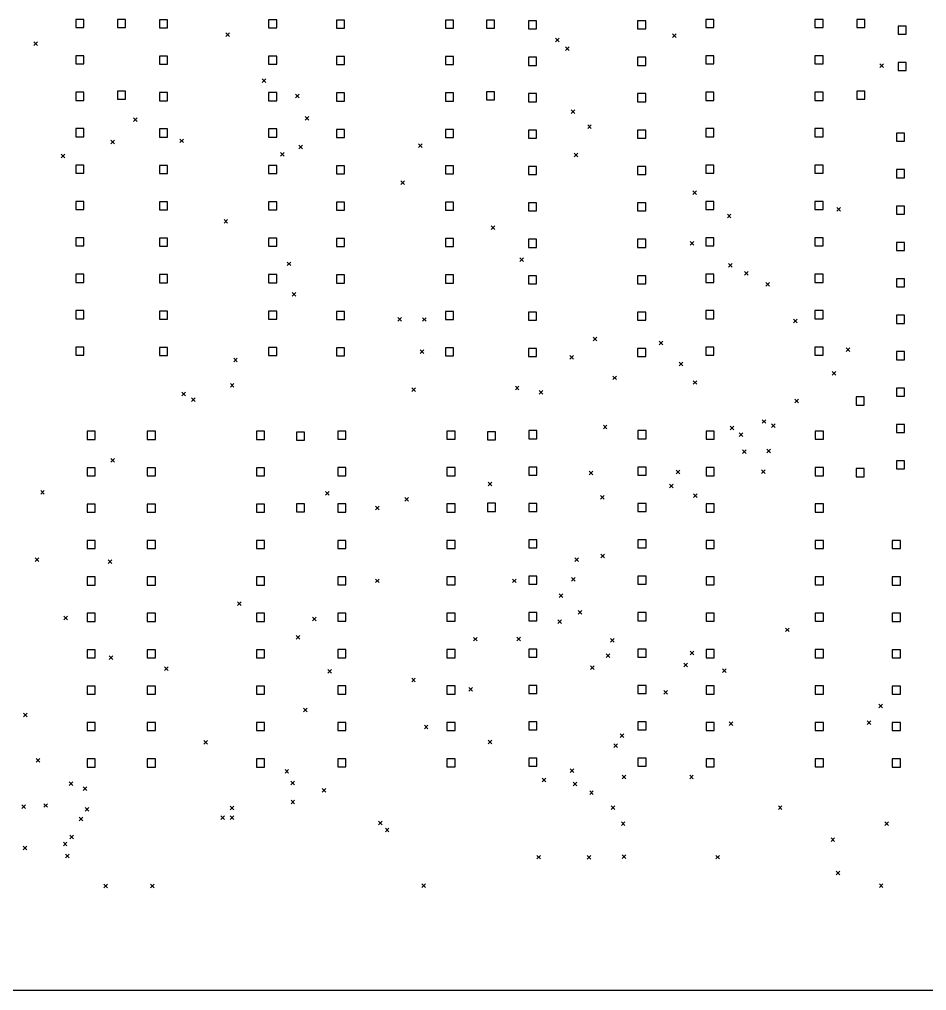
# Model space of a CAD drawing. Extents: x 0.4 to 10.5, y -7.5 to -0.9.
# Drawn here: x 5.449 to 7.941, y -6.2 to -3.532 of the extents above; entities that cross this region are included whole.
import ezdxf

# ---------------------------------------------------------------- set-up
doc = ezdxf.new("R2010")
doc.units = 0
doc.header["$MEASUREMENT"] = 0
doc.layers.add('BLACK', color=7, linetype='CONTINUOUS')

msp = doc.modelspace()

# ---------------------------------------------------------------- linework, layer by layer
at = {"layer": 'BLACK', "linetype": 'CONTINUOUS'}
for p, q in [((5.6261, -3.53217), (5.60382, -3.53217)), ((5.60382, -3.53217), (5.60382, -3.55444)), ((5.6261, -3.55444), (5.6261, -3.53217)), ((5.74047, -3.53217), (5.7182, -3.53217)), ((5.7182, -3.53217), (5.7182, -3.55444)), ((5.74047, -3.55444), (5.74047, -3.53217)), ((5.85562, -3.53316), (5.83335, -3.53316)), ((5.83335, -3.53316), (5.83335, -3.55543)), ((5.85562, -3.55543), (5.85562, -3.53316)), ((6.15562, -3.53316), (6.13335, -3.53316)), ((6.13335, -3.53316), (6.13335, -3.55543)), ((6.15562, -3.55543), (6.15562, -3.53316)), ((6.34184, -3.53414), (6.31957, -3.53414)), ((6.31957, -3.53414), (6.31957, -3.55641)), ((6.34184, -3.55641), (6.34184, -3.53414)), ((6.64184, -3.53414), (6.61957, -3.53414)), ((6.61957, -3.53414), (6.61957, -3.55641)), ((6.64184, -3.55641), (6.64184, -3.53414)), ((6.75425, -3.53414), (6.73197, -3.53414)), ((6.73197, -3.53414), (6.73197, -3.55641)), ((6.75425, -3.55641), (6.75425, -3.53414)), ((6.8696, -3.53611), (6.84733, -3.53611)), ((6.84733, -3.53611), (6.84733, -3.55838)), ((6.8696, -3.55838), (6.8696, -3.53611)), ((7.1696, -3.53611), (7.14733, -3.53611)), ((7.14733, -3.53611), (7.14733, -3.55838)), ((7.1696, -3.55838), (7.1696, -3.53611)), ((7.3568, -3.53217), (7.33453, -3.53217)), ((7.33453, -3.53217), (7.33453, -3.55444)), ((7.3568, -3.55444), (7.3568, -3.53217)), ((7.6568, -3.53217), (7.63453, -3.53217)), ((7.63453, -3.53217), (7.63453, -3.55444)), ((7.6568, -3.55444), (7.6568, -3.53217)), ((7.77196, -3.53217), (7.74969, -3.53217)), ((7.74969, -3.53217), (7.74969, -3.55444)), ((7.77196, -3.55444), (7.77196, -3.53217)), ((5.60382, -3.55444), (5.6261, -3.55444)), ((5.7182, -3.55444), (5.74047, -3.55444)), ((5.83335, -3.55543), (5.85562, -3.55543)), ((6.01589, -3.56921), (6.02589, -3.57921)), ((6.02589, -3.56921), (6.01589, -3.57921)), ((6.13335, -3.55543), (6.15562, -3.55543)), ((6.31957, -3.55641), (6.34184, -3.55641)), ((6.61957, -3.55641), (6.64184, -3.55641)), ((6.73197, -3.55641), (6.75425, -3.55641)), ((6.84733, -3.55838), (6.8696, -3.55838)), ((7.14733, -3.55838), (7.1696, -3.55838)), ((7.24354, -3.57182), (7.25354, -3.58182)), ((7.25354, -3.57182), (7.24354, -3.58182)), ((7.33453, -3.55444), (7.3568, -3.55444)), ((7.63453, -3.55444), (7.6568, -3.55444)), ((7.74969, -3.55444), (7.77196, -3.55444)), ((7.88515, -3.55028), (7.86288, -3.55028)), ((7.86288, -3.55028), (7.86288, -3.57255)), ((7.86288, -3.57255), (7.88515, -3.57255)), ((7.88515, -3.57255), (7.88515, -3.55028)), ((5.48823, -3.59358), (5.49823, -3.60358)), ((5.49823, -3.59358), (5.48823, -3.60358)), ((6.92153, -3.58354), (6.93153, -3.59354)), ((6.93153, -3.58354), (6.92153, -3.59354)), ((6.94882, -3.60736), (6.95882, -3.61736)), ((6.95882, -3.60736), (6.94882, -3.61736)), ((5.6261, -3.63217), (5.60382, -3.63217)), ((5.60382, -3.63217), (5.60382, -3.65444)), ((5.60382, -3.65444), (5.6261, -3.65444)), ((5.6261, -3.65444), (5.6261, -3.63217)), ((5.85562, -3.63316), (5.83335, -3.63316)), ((5.83335, -3.63316), (5.83335, -3.65543)), ((5.85562, -3.65543), (5.85562, -3.63316)), ((6.15562, -3.63316), (6.13335, -3.63316)), ((6.13335, -3.63316), (6.13335, -3.65543)), ((6.15562, -3.65543), (6.15562, -3.63316)), ((6.34184, -3.63414), (6.31957, -3.63414)), ((6.31957, -3.63414), (6.31957, -3.65641)), ((6.34184, -3.65641), (6.34184, -3.63414)), ((6.64184, -3.63414), (6.61957, -3.63414)), ((6.61957, -3.63414), (6.61957, -3.65641)), ((6.64184, -3.65641), (6.64184, -3.63414)), ((6.8696, -3.63611), (6.84733, -3.63611)), ((6.84733, -3.63611), (6.84733, -3.65838)), ((6.8696, -3.65838), (6.8696, -3.63611)), ((7.1696, -3.63611), (7.14733, -3.63611)), ((7.14733, -3.63611), (7.14733, -3.65838)), ((7.1696, -3.65838), (7.1696, -3.63611)), ((7.3568, -3.63217), (7.33453, -3.63217)), ((7.33453, -3.63217), (7.33453, -3.65444)), ((7.33453, -3.65444), (7.3568, -3.65444)), ((7.3568, -3.65444), (7.3568, -3.63217)), ((7.6568, -3.63217), (7.63453, -3.63217)), ((7.63453, -3.63217), (7.63453, -3.65444)), ((7.63453, -3.65444), (7.6568, -3.65444)), ((7.6568, -3.65444), (7.6568, -3.63217)), ((7.81293, -3.65409), (7.82293, -3.66409)), ((7.82293, -3.65409), (7.81293, -3.66409)), ((7.88515, -3.65028), (7.86288, -3.65028)), ((7.86288, -3.65028), (7.86288, -3.67255)), ((7.88515, -3.67255), (7.88515, -3.65028)), ((5.83335, -3.65543), (5.85562, -3.65543)), ((6.13335, -3.65543), (6.15562, -3.65543)), ((6.31957, -3.65641), (6.34184, -3.65641)), ((6.61957, -3.65641), (6.64184, -3.65641)), ((6.84733, -3.65838), (6.8696, -3.65838)), ((7.14733, -3.65838), (7.1696, -3.65838)), ((7.86288, -3.67255), (7.88515, -3.67255)), ((6.11538, -3.69559), (6.12538, -3.70559)), ((6.12538, -3.69559), (6.11538, -3.70559)), ((5.6261, -3.73217), (5.60382, -3.73217)), ((5.60382, -3.73217), (5.60382, -3.75444)), ((5.6261, -3.75444), (5.6261, -3.73217)), ((5.74047, -3.72902), (5.7182, -3.72902)), ((5.7182, -3.72902), (5.7182, -3.75129)), ((5.74047, -3.75129), (5.74047, -3.72902)), ((5.85562, -3.73316), (5.83335, -3.73316)), ((5.83335, -3.73316), (5.83335, -3.75543)), ((5.85562, -3.75543), (5.85562, -3.73316)), ((6.15562, -3.73316), (6.13335, -3.73316)), ((6.13335, -3.73316), (6.13335, -3.75543)), ((6.15562, -3.75543), (6.15562, -3.73316)), ((6.34184, -3.73414), (6.31957, -3.73414)), ((6.31957, -3.73414), (6.31957, -3.75641)), ((6.34184, -3.75641), (6.34184, -3.73414)), ((6.64184, -3.73414), (6.61957, -3.73414)), ((6.61957, -3.73414), (6.61957, -3.75641)), ((6.64184, -3.75641), (6.64184, -3.73414)), ((6.75425, -3.73099), (6.73197, -3.73099)), ((6.73197, -3.73099), (6.73197, -3.75326)), ((6.75425, -3.75326), (6.75425, -3.73099)), ((7.3568, -3.73217), (7.33453, -3.73217)), ((7.33453, -3.73217), (7.33453, -3.75444)), ((7.3568, -3.75444), (7.3568, -3.73217)), ((7.6568, -3.73217), (7.63453, -3.73217)), ((7.63453, -3.73217), (7.63453, -3.75444)), ((7.6568, -3.75444), (7.6568, -3.73217)), ((7.77196, -3.72902), (7.74969, -3.72902)), ((7.74969, -3.72902), (7.74969, -3.75129)), ((7.77196, -3.75129), (7.77196, -3.72902)), ((5.60382, -3.75444), (5.6261, -3.75444)), ((5.7182, -3.75129), (5.74047, -3.75129)), ((5.83335, -3.75543), (5.85562, -3.75543)), ((6.13335, -3.75543), (6.15562, -3.75543)), ((6.20738, -3.73776), (6.21738, -3.74776)), ((6.21738, -3.73776), (6.20738, -3.74776)), ((6.31957, -3.75641), (6.34184, -3.75641)), ((6.61957, -3.75641), (6.64184, -3.75641)), ((6.73197, -3.75326), (6.75425, -3.75326)), ((6.8696, -3.73611), (6.84733, -3.73611)), ((6.84733, -3.73611), (6.84733, -3.75838)), ((6.84733, -3.75838), (6.8696, -3.75838)), ((6.8696, -3.75838), (6.8696, -3.73611)), ((7.1696, -3.73611), (7.14733, -3.73611)), ((7.14733, -3.73611), (7.14733, -3.75838)), ((7.14733, -3.75838), (7.1696, -3.75838)), ((7.1696, -3.75838), (7.1696, -3.73611)), ((7.33453, -3.75444), (7.3568, -3.75444)), ((7.63453, -3.75444), (7.6568, -3.75444)), ((7.74969, -3.75129), (7.77196, -3.75129)), ((6.96457, -3.78087), (6.97457, -3.79087)), ((6.97457, -3.78087), (6.96457, -3.79087)), ((5.76202, -3.80222), (5.77202, -3.81222)), ((5.77202, -3.80222), (5.76202, -3.81222)), ((6.23377, -3.79878), (6.24377, -3.80878)), ((6.24377, -3.79878), (6.23377, -3.80878)), ((5.6261, -3.83217), (5.60382, -3.83217)), ((5.60382, -3.83217), (5.60382, -3.85444)), ((5.6261, -3.85444), (5.6261, -3.83217)), ((5.85562, -3.83316), (5.83335, -3.83316)), ((5.83335, -3.83316), (5.83335, -3.85543)), ((5.85562, -3.85543), (5.85562, -3.83316)), ((6.15562, -3.83316), (6.13335, -3.83316)), ((6.13335, -3.83316), (6.13335, -3.85543)), ((6.15562, -3.85543), (6.15562, -3.83316)), ((6.34184, -3.83414), (6.31957, -3.83414)), ((6.31957, -3.83414), (6.31957, -3.85641)), ((6.34184, -3.85641), (6.34184, -3.83414)), ((6.64184, -3.83414), (6.61957, -3.83414)), ((6.61957, -3.83414), (6.61957, -3.85641)), ((6.64184, -3.85641), (6.64184, -3.83414)), ((6.8696, -3.83611), (6.84733, -3.83611)), ((6.84733, -3.83611), (6.84733, -3.85838)), ((6.8696, -3.85838), (6.8696, -3.83611)), ((7.01009, -3.82149), (7.02009, -3.83149)), ((7.02009, -3.82149), (7.01009, -3.83149)), ((7.1696, -3.83611), (7.14733, -3.83611)), ((7.14733, -3.83611), (7.14733, -3.85838)), ((7.1696, -3.85838), (7.1696, -3.83611)), ((7.3568, -3.83217), (7.33453, -3.83217)), ((7.33453, -3.83217), (7.33453, -3.85444)), ((7.3568, -3.85444), (7.3568, -3.83217)), ((7.6568, -3.83217), (7.63453, -3.83217)), ((7.63453, -3.83217), (7.63453, -3.85444)), ((7.6568, -3.85444), (7.6568, -3.83217)), ((5.60382, -3.85444), (5.6261, -3.85444)), ((5.70032, -3.86413), (5.71032, -3.87413)), ((5.71032, -3.86413), (5.70032, -3.87413)), ((5.83335, -3.85543), (5.85562, -3.85543)), ((5.88932, -3.86067), (5.89932, -3.87067)), ((5.89932, -3.86067), (5.88932, -3.87067)), ((6.13335, -3.85543), (6.15562, -3.85543)), ((6.31957, -3.85641), (6.34184, -3.85641)), ((6.61957, -3.85641), (6.64184, -3.85641)), ((6.84733, -3.85838), (6.8696, -3.85838)), ((7.14733, -3.85838), (7.1696, -3.85838)), ((7.33453, -3.85444), (7.3568, -3.85444)), ((7.63453, -3.85444), (7.6568, -3.85444)), ((7.88043, -3.84477), (7.85816, -3.84477)), ((7.85816, -3.84477), (7.85816, -3.86704)), ((7.85816, -3.86704), (7.88043, -3.86704)), ((7.88043, -3.86704), (7.88043, -3.84477)), ((6.2163, -3.87767), (6.2263, -3.88767)), ((6.2263, -3.87767), (6.2163, -3.88767)), ((6.54555, -3.87402), (6.55555, -3.88402)), ((6.55555, -3.87402), (6.54555, -3.88402)), ((5.56306, -3.90259), (5.57306, -3.91259)), ((5.57306, -3.90259), (5.56306, -3.91259)), ((6.1657, -3.89771), (6.1757, -3.90771)), ((6.1757, -3.89771), (6.1657, -3.90771)), ((6.97292, -3.89928), (6.98292, -3.90928)), ((6.98292, -3.89928), (6.97292, -3.90928)), ((5.6261, -3.93217), (5.60382, -3.93217)), ((5.60382, -3.93217), (5.60382, -3.95444)), ((5.6261, -3.95444), (5.6261, -3.93217)), ((5.85562, -3.93316), (5.83335, -3.93316)), ((5.83335, -3.93316), (5.83335, -3.95543)), ((5.85562, -3.95543), (5.85562, -3.93316)), ((6.15562, -3.93316), (6.13335, -3.93316)), ((6.13335, -3.93316), (6.13335, -3.95543)), ((6.15562, -3.95543), (6.15562, -3.93316)), ((6.34184, -3.93414), (6.31957, -3.93414)), ((6.31957, -3.93414), (6.31957, -3.95641)), ((6.34184, -3.95641), (6.34184, -3.93414)), ((6.64184, -3.93414), (6.61957, -3.93414)), ((6.61957, -3.93414), (6.61957, -3.95641)), ((6.64184, -3.95641), (6.64184, -3.93414)), ((6.8696, -3.93611), (6.84733, -3.93611)), ((6.84733, -3.93611), (6.84733, -3.95838)), ((6.8696, -3.95838), (6.8696, -3.93611)), ((7.1696, -3.93611), (7.14733, -3.93611)), ((7.14733, -3.93611), (7.14733, -3.95838)), ((7.1696, -3.95838), (7.1696, -3.93611)), ((7.3568, -3.93217), (7.33453, -3.93217)), ((7.33453, -3.93217), (7.33453, -3.95444)), ((7.3568, -3.95444), (7.3568, -3.93217)), ((7.6568, -3.93217), (7.63453, -3.93217)), ((7.63453, -3.93217), (7.63453, -3.95444)), ((7.6568, -3.95444), (7.6568, -3.93217)), ((7.88043, -3.94477), (7.85816, -3.94477)), ((7.85816, -3.94477), (7.85816, -3.96704)), ((7.88043, -3.96704), (7.88043, -3.94477)), ((5.60382, -3.95444), (5.6261, -3.95444)), ((5.83335, -3.95543), (5.85562, -3.95543)), ((6.13335, -3.95543), (6.15562, -3.95543)), ((6.31957, -3.95641), (6.34184, -3.95641)), ((6.61957, -3.95641), (6.64184, -3.95641)), ((6.84733, -3.95838), (6.8696, -3.95838)), ((7.14733, -3.95838), (7.1696, -3.95838)), ((7.33453, -3.95444), (7.3568, -3.95444)), ((7.63453, -3.95444), (7.6568, -3.95444)), ((7.85816, -3.96704), (7.88043, -3.96704)), ((6.4967, -3.97602), (6.5067, -3.98602)), ((6.5067, -3.97602), (6.4967, -3.98602)), ((7.29905, -4.00296), (7.30905, -4.01296)), ((7.30905, -4.00296), (7.29905, -4.01296)), ((5.6261, -4.03217), (5.60382, -4.03217)), ((5.60382, -4.03217), (5.60382, -4.05444)), ((5.60382, -4.05444), (5.6261, -4.05444)), ((5.6261, -4.05444), (5.6261, -4.03217)), ((5.85562, -4.03316), (5.83335, -4.03316)), ((5.83335, -4.03316), (5.83335, -4.05543)), ((5.85562, -4.05543), (5.85562, -4.03316)), ((6.15562, -4.03316), (6.13335, -4.03316)), ((6.13335, -4.03316), (6.13335, -4.05543)), ((6.15562, -4.05543), (6.15562, -4.03316)), ((6.34184, -4.03414), (6.31957, -4.03414)), ((6.31957, -4.03414), (6.31957, -4.05641)), ((6.34184, -4.05641), (6.34184, -4.03414)), ((6.64184, -4.03414), (6.61957, -4.03414)), ((6.61957, -4.03414), (6.61957, -4.05641)), ((6.64184, -4.05641), (6.64184, -4.03414)), ((6.8696, -4.03611), (6.84733, -4.03611)), ((6.84733, -4.03611), (6.84733, -4.05838)), ((6.8696, -4.05838), (6.8696, -4.03611)), ((7.1696, -4.03611), (7.14733, -4.03611)), ((7.14733, -4.03611), (7.14733, -4.05838)), ((7.1696, -4.05838), (7.1696, -4.03611)), ((7.3568, -4.03217), (7.33453, -4.03217)), ((7.33453, -4.03217), (7.33453, -4.05444)), ((7.33453, -4.05444), (7.3568, -4.05444)), ((7.3568, -4.05444), (7.3568, -4.03217)), ((7.6568, -4.03217), (7.63453, -4.03217)), ((7.63453, -4.03217), (7.63453, -4.05444)), ((7.63453, -4.05444), (7.6568, -4.05444)), ((7.6568, -4.05444), (7.6568, -4.03217)), ((7.69491, -4.04883), (7.70491, -4.05883)), ((7.70491, -4.04883), (7.69491, -4.05883)), ((7.88043, -4.04477), (7.85816, -4.04477)), ((7.85816, -4.04477), (7.85816, -4.06704)), ((7.88043, -4.06704), (7.88043, -4.04477)), ((5.83335, -4.05543), (5.85562, -4.05543)), ((6.01087, -4.08142), (6.02087, -4.09142)), ((6.02087, -4.08142), (6.01087, -4.09142)), ((6.13335, -4.05543), (6.15562, -4.05543)), ((6.31957, -4.05641), (6.34184, -4.05641)), ((6.61957, -4.05641), (6.64184, -4.05641)), ((6.84733, -4.05838), (6.8696, -4.05838)), ((7.14733, -4.05838), (7.1696, -4.05838)), ((7.39381, -4.06741), (7.40381, -4.07741)), ((7.40381, -4.06741), (7.39381, -4.07741)), ((7.85816, -4.06704), (7.88043, -4.06704)), ((6.74508, -4.09899), (6.75508, -4.10899)), ((6.75508, -4.09899), (6.74508, -4.10899)), ((5.6261, -4.13217), (5.60382, -4.13217)), ((5.60382, -4.13217), (5.60382, -4.15444)), ((5.6261, -4.15444), (5.6261, -4.13217)), ((5.85562, -4.13316), (5.83335, -4.13316)), ((5.83335, -4.13316), (5.83335, -4.15543)), ((5.85562, -4.15543), (5.85562, -4.13316)), ((6.15562, -4.13316), (6.13335, -4.13316)), ((6.13335, -4.13316), (6.13335, -4.15543)), ((6.15562, -4.15543), (6.15562, -4.13316)), ((6.34184, -4.13414), (6.31957, -4.13414)), ((6.31957, -4.13414), (6.31957, -4.15641)), ((6.34184, -4.15641), (6.34184, -4.13414)), ((6.64184, -4.13414), (6.61957, -4.13414)), ((6.61957, -4.13414), (6.61957, -4.15641)), ((6.64184, -4.15641), (6.64184, -4.13414)), ((7.3568, -4.13217), (7.33453, -4.13217)), ((7.33453, -4.13217), (7.33453, -4.15444)), ((7.3568, -4.15444), (7.3568, -4.13217)), ((7.6568, -4.13217), (7.63453, -4.13217)), ((7.63453, -4.13217), (7.63453, -4.15444)), ((7.6568, -4.15444), (7.6568, -4.13217)), ((5.60382, -4.15444), (5.6261, -4.15444)), ((5.83335, -4.15543), (5.85562, -4.15543)), ((6.13335, -4.15543), (6.15562, -4.15543)), ((6.31957, -4.15641), (6.34184, -4.15641)), ((6.61957, -4.15641), (6.64184, -4.15641)), ((6.8696, -4.13611), (6.84733, -4.13611)), ((6.84733, -4.13611), (6.84733, -4.15838)), ((6.84733, -4.15838), (6.8696, -4.15838)), ((6.8696, -4.15838), (6.8696, -4.13611)), ((7.1696, -4.13611), (7.14733, -4.13611)), ((7.14733, -4.13611), (7.14733, -4.15838)), ((7.14733, -4.15838), (7.1696, -4.15838)), ((7.1696, -4.15838), (7.1696, -4.13611)), ((7.29159, -4.14224), (7.30159, -4.15224)), ((7.30159, -4.14224), (7.29159, -4.15224)), ((7.33453, -4.15444), (7.3568, -4.15444)), ((7.63453, -4.15444), (7.6568, -4.15444)), ((7.88043, -4.14477), (7.85816, -4.14477)), ((7.85816, -4.14477), (7.85816, -4.16704)), ((7.88043, -4.16704), (7.88043, -4.14477)), ((6.82333, -4.18705), (6.83333, -4.19705)), ((6.83333, -4.18705), (6.82333, -4.19705)), ((7.85816, -4.16704), (7.88043, -4.16704)), ((6.1847, -4.19856), (6.1947, -4.20856)), ((6.1947, -4.19856), (6.1847, -4.20856)), ((7.39684, -4.20256), (7.40684, -4.21256)), ((7.40684, -4.20256), (7.39684, -4.21256)), ((5.6261, -4.23217), (5.60382, -4.23217)), ((5.60382, -4.23217), (5.60382, -4.25444)), ((5.6261, -4.25444), (5.6261, -4.23217)), ((5.85562, -4.23316), (5.83335, -4.23316)), ((5.83335, -4.23316), (5.83335, -4.25543)), ((5.85562, -4.25543), (5.85562, -4.23316)), ((6.15562, -4.23316), (6.13335, -4.23316)), ((6.13335, -4.23316), (6.13335, -4.25543)), ((6.15562, -4.25543), (6.15562, -4.23316)), ((6.34184, -4.23414), (6.31957, -4.23414)), ((6.31957, -4.23414), (6.31957, -4.25641)), ((6.34184, -4.25641), (6.34184, -4.23414)), ((6.64184, -4.23414), (6.61957, -4.23414)), ((6.61957, -4.23414), (6.61957, -4.25641)), ((6.64184, -4.25641), (6.64184, -4.23414)), ((6.8696, -4.23611), (6.84733, -4.23611)), ((6.84733, -4.23611), (6.84733, -4.25838)), ((6.8696, -4.25838), (6.8696, -4.23611)), ((7.1696, -4.23611), (7.14733, -4.23611)), ((7.14733, -4.23611), (7.14733, -4.25838)), ((7.1696, -4.25838), (7.1696, -4.23611)), ((7.3568, -4.23217), (7.33453, -4.23217)), ((7.33453, -4.23217), (7.33453, -4.25444)), ((7.3568, -4.25444), (7.3568, -4.23217)), ((7.44118, -4.22455), (7.45118, -4.23455)), ((7.45118, -4.22455), (7.44118, -4.23455)), ((7.6568, -4.23217), (7.63453, -4.23217)), ((7.63453, -4.23217), (7.63453, -4.25444)), ((7.6568, -4.25444), (7.6568, -4.23217)), ((5.60382, -4.25444), (5.6261, -4.25444)), ((5.83335, -4.25543), (5.85562, -4.25543)), ((6.13335, -4.25543), (6.15562, -4.25543)), ((6.31957, -4.25641), (6.34184, -4.25641)), ((6.61957, -4.25641), (6.64184, -4.25641)), ((6.84733, -4.25838), (6.8696, -4.25838)), ((7.14733, -4.25838), (7.1696, -4.25838)), ((7.33453, -4.25444), (7.3568, -4.25444)), ((7.49973, -4.25525), (7.50973, -4.26525)), ((7.50973, -4.25525), (7.49973, -4.26525)), ((7.63453, -4.25444), (7.6568, -4.25444)), ((7.88043, -4.24477), (7.85816, -4.24477)), ((7.85816, -4.24477), (7.85816, -4.26704)), ((7.85816, -4.26704), (7.88043, -4.26704)), ((7.88043, -4.26704), (7.88043, -4.24477)), ((6.19826, -4.28218), (6.20826, -4.29218)), ((6.20826, -4.28218), (6.19826, -4.29218)), ((5.6261, -4.33217), (5.60382, -4.33217)), ((5.60382, -4.33217), (5.60382, -4.35444)), ((5.6261, -4.35444), (5.6261, -4.33217)), ((5.85562, -4.33316), (5.83335, -4.33316)), ((5.83335, -4.33316), (5.83335, -4.35543)), ((5.85562, -4.35543), (5.85562, -4.33316)), ((6.15562, -4.33316), (6.13335, -4.33316)), ((6.13335, -4.33316), (6.13335, -4.35543)), ((6.15562, -4.35543), (6.15562, -4.33316)), ((6.34184, -4.33414), (6.31957, -4.33414)), ((6.31957, -4.33414), (6.31957, -4.35641)), ((6.34184, -4.35641), (6.34184, -4.33414)), ((6.64184, -4.33414), (6.61957, -4.33414)), ((6.61957, -4.33414), (6.61957, -4.35641)), ((6.64184, -4.35641), (6.64184, -4.33414)), ((6.8696, -4.33611), (6.84733, -4.33611)), ((6.84733, -4.33611), (6.84733, -4.35838)), ((6.8696, -4.35838), (6.8696, -4.33611)), ((7.1696, -4.33611), (7.14733, -4.33611)), ((7.14733, -4.33611), (7.14733, -4.35838)), ((7.1696, -4.35838), (7.1696, -4.33611)), ((7.3568, -4.33217), (7.33453, -4.33217)), ((7.33453, -4.33217), (7.33453, -4.35444)), ((7.3568, -4.35444), (7.3568, -4.33217)), ((7.6568, -4.33217), (7.63453, -4.33217)), ((7.63453, -4.33217), (7.63453, -4.35444)), ((7.6568, -4.35444), (7.6568, -4.33217)), ((7.88043, -4.34477), (7.85816, -4.34477)), ((7.85816, -4.34477), (7.85816, -4.36704)), ((7.88043, -4.36704), (7.88043, -4.34477)), ((5.60382, -4.35444), (5.6261, -4.35444)), ((5.83335, -4.35543), (5.85562, -4.35543)), ((6.13335, -4.35543), (6.15562, -4.35543)), ((6.31957, -4.35641), (6.34184, -4.35641)), ((6.4882, -4.35129), (6.4982, -4.36129)), ((6.4982, -4.35129), (6.4882, -4.36129)), ((6.55596, -4.3515), (6.56596, -4.3615)), ((6.56596, -4.3515), (6.55596, -4.3615)), ((6.61957, -4.35641), (6.64184, -4.35641)), ((6.84733, -4.35838), (6.8696, -4.35838)), ((7.14733, -4.35838), (7.1696, -4.35838)), ((7.33453, -4.35444), (7.3568, -4.35444)), ((7.57573, -4.35553), (7.58573, -4.36553)), ((7.58573, -4.35553), (7.57573, -4.36553)), ((7.63453, -4.35444), (7.6568, -4.35444)), ((7.85816, -4.36704), (7.88043, -4.36704)), ((7.02524, -4.40493), (7.03524, -4.41493)), ((7.03524, -4.40493), (7.02524, -4.41493)), ((7.20622, -4.41566), (7.21622, -4.42566)), ((7.21622, -4.41566), (7.20622, -4.42566)), ((5.6261, -4.43217), (5.60382, -4.43217)), ((5.60382, -4.43217), (5.60382, -4.45444)), ((5.60382, -4.45444), (5.6261, -4.45444)), ((5.6261, -4.45444), (5.6261, -4.43217)), ((5.85562, -4.43316), (5.83335, -4.43316)), ((5.83335, -4.43316), (5.83335, -4.45543)), ((5.85562, -4.45543), (5.85562, -4.43316)), ((6.15562, -4.43316), (6.13335, -4.43316)), ((6.13335, -4.43316), (6.13335, -4.45543)), ((6.15562, -4.45543), (6.15562, -4.43316)), ((6.34184, -4.43414), (6.31957, -4.43414)), ((6.31957, -4.43414), (6.31957, -4.45641)), ((6.34184, -4.45641), (6.34184, -4.43414)), ((6.54969, -4.44028), (6.55969, -4.45028)), ((6.55969, -4.44028), (6.54969, -4.45028)), ((6.64184, -4.43414), (6.61957, -4.43414)), ((6.61957, -4.43414), (6.61957, -4.45641)), ((6.64184, -4.45641), (6.64184, -4.43414)), ((6.8696, -4.43611), (6.84733, -4.43611)), ((6.84733, -4.43611), (6.84733, -4.45838)), ((6.8696, -4.45838), (6.8696, -4.43611)), ((7.1696, -4.43611), (7.14733, -4.43611)), ((7.14733, -4.43611), (7.14733, -4.45838)), ((7.1696, -4.45838), (7.1696, -4.43611)), ((7.3568, -4.43217), (7.33453, -4.43217)), ((7.33453, -4.43217), (7.33453, -4.45444)), ((7.33453, -4.45444), (7.3568, -4.45444)), ((7.3568, -4.45444), (7.3568, -4.43217)), ((7.6568, -4.43217), (7.63453, -4.43217)), ((7.63453, -4.43217), (7.63453, -4.45444)), ((7.63453, -4.45444), (7.6568, -4.45444)), ((7.6568, -4.45444), (7.6568, -4.43217)), ((7.72017, -4.43443), (7.73017, -4.44443)), ((7.73017, -4.43443), (7.72017, -4.44443)), ((7.88043, -4.44477), (7.85816, -4.44477)), ((7.85816, -4.44477), (7.85816, -4.46704)), ((7.88043, -4.46704), (7.88043, -4.44477)), ((5.83335, -4.45543), (5.85562, -4.45543)), ((6.03745, -4.46243), (6.04745, -4.47243)), ((6.04745, -4.46243), (6.03745, -4.47243)), ((6.13335, -4.45543), (6.15562, -4.45543)), ((6.31957, -4.45641), (6.34184, -4.45641)), ((6.61957, -4.45641), (6.64184, -4.45641)), ((6.84733, -4.45838), (6.8696, -4.45838)), ((6.9614, -4.45578), (6.9714, -4.46578)), ((6.9714, -4.45578), (6.9614, -4.46578)), ((7.14733, -4.45838), (7.1696, -4.45838)), ((7.26124, -4.4738), (7.27124, -4.4838)), ((7.27124, -4.4738), (7.26124, -4.4838)), ((7.85816, -4.46704), (7.88043, -4.46704)), ((7.68211, -4.49937), (7.69211, -4.50937)), ((7.69211, -4.49937), (7.68211, -4.50937)), ((6.02822, -4.53276), (6.03822, -4.54276)), ((6.03822, -4.53276), (6.02822, -4.54276)), ((7.07895, -4.51178), (7.08895, -4.52178)), ((7.08895, -4.51178), (7.07895, -4.52178)), ((7.2997, -4.52457), (7.3097, -4.53457)), ((7.3097, -4.52457), (7.2997, -4.53457)), ((5.89522, -4.55623), (5.90522, -4.56623)), ((5.90522, -4.55623), (5.89522, -4.56623)), ((6.52693, -4.54411), (6.53693, -4.55411)), ((6.53693, -4.54411), (6.52693, -4.55411)), ((6.81136, -4.53998), (6.82136, -4.54998)), ((6.82136, -4.53998), (6.81136, -4.54998)), ((6.87717, -4.552), (6.88717, -4.562)), ((6.88717, -4.552), (6.87717, -4.562)), ((7.88043, -4.54477), (7.85816, -4.54477)), ((7.85816, -4.54477), (7.85816, -4.56704)), ((7.88043, -4.56704), (7.88043, -4.54477)), ((5.92178, -4.57172), (5.93178, -4.58172)), ((5.93178, -4.57172), (5.92178, -4.58172)), ((7.57955, -4.57505), (7.58955, -4.58505)), ((7.58955, -4.57505), (7.57955, -4.58505)), ((7.7698, -4.56918), (7.74753, -4.56918)), ((7.74753, -4.56918), (7.74753, -4.59145)), ((7.7698, -4.59145), (7.7698, -4.56918)), ((7.85816, -4.56704), (7.88043, -4.56704)), ((7.74753, -4.59145), (7.7698, -4.59145)), ((7.48955, -4.63167), (7.49955, -4.64167)), ((7.49955, -4.63167), (7.48955, -4.64167)), ((5.6568, -4.66367), (5.63453, -4.66367)), ((5.63453, -4.66367), (5.63453, -4.68594)), ((5.6568, -4.68594), (5.6568, -4.66367)), ((5.82216, -4.66367), (5.79989, -4.66367)), ((5.79989, -4.66367), (5.79989, -4.68594)), ((5.82216, -4.68594), (5.82216, -4.66367)), ((6.12216, -4.66367), (6.09989, -4.66367)), ((6.09989, -4.66367), (6.09989, -4.68594)), ((6.12216, -4.68594), (6.12216, -4.66367)), ((6.2324, -4.66564), (6.21012, -4.66564)), ((6.21012, -4.66564), (6.21012, -4.68791)), ((6.2324, -4.68791), (6.2324, -4.66564)), ((6.34578, -4.66327), (6.32351, -4.66327)), ((6.32351, -4.66327), (6.32351, -4.68555)), ((6.34578, -4.68555), (6.34578, -4.66327)), ((6.64578, -4.66327), (6.62351, -4.66327)), ((6.62351, -4.66327), (6.62351, -4.68555)), ((6.64578, -4.68555), (6.64578, -4.66327)), ((6.757, -4.66465), (6.73473, -4.66465)), ((6.73473, -4.66465), (6.73473, -4.68692)), ((6.757, -4.68692), (6.757, -4.66465)), ((6.87039, -4.6617), (6.84812, -4.6617)), ((6.84812, -4.6617), (6.84812, -4.68397)), ((6.87039, -4.68397), (6.87039, -4.6617)), ((7.05309, -4.64679), (7.06309, -4.65679)), ((7.06309, -4.64679), (7.05309, -4.65679)), ((7.17039, -4.6617), (7.14812, -4.6617)), ((7.14812, -4.6617), (7.14812, -4.68397)), ((7.17039, -4.68397), (7.17039, -4.6617)), ((7.35759, -4.66327), (7.33532, -4.66327)), ((7.33532, -4.66327), (7.33532, -4.68555)), ((7.35759, -4.68555), (7.35759, -4.66327)), ((7.40175, -4.64955), (7.41175, -4.65955)), ((7.41175, -4.64955), (7.40175, -4.65955)), ((7.42628, -4.66823), (7.43628, -4.67823)), ((7.43628, -4.66823), (7.42628, -4.67823)), ((7.5153, -4.64339), (7.5253, -4.65339)), ((7.5253, -4.64339), (7.5153, -4.65339)), ((7.65759, -4.66327), (7.63532, -4.66327)), ((7.63532, -4.66327), (7.63532, -4.68555)), ((7.65759, -4.68555), (7.65759, -4.66327)), ((7.88043, -4.64477), (7.85816, -4.64477)), ((7.85816, -4.64477), (7.85816, -4.66704)), ((7.85816, -4.66704), (7.88043, -4.66704)), ((7.88043, -4.66704), (7.88043, -4.64477)), ((5.63453, -4.68594), (5.6568, -4.68594)), ((5.79989, -4.68594), (5.82216, -4.68594)), ((6.09989, -4.68594), (6.12216, -4.68594)), ((6.21012, -4.68791), (6.2324, -4.68791)), ((6.32351, -4.68555), (6.34578, -4.68555)), ((6.62351, -4.68555), (6.64578, -4.68555)), ((6.73473, -4.68692), (6.757, -4.68692)), ((6.84812, -4.68397), (6.87039, -4.68397)), ((7.14812, -4.68397), (7.17039, -4.68397)), ((7.33532, -4.68555), (7.35759, -4.68555)), ((7.63532, -4.68555), (7.65759, -4.68555)), ((7.43589, -4.7142), (7.44589, -4.7242)), ((7.44589, -4.7142), (7.43589, -4.7242)), ((7.50242, -4.71283), (7.51242, -4.72283)), ((7.51242, -4.71283), (7.50242, -4.72283)), ((5.69988, -4.73809), (5.70988, -4.74809)), ((5.70988, -4.73809), (5.69988, -4.74809)), ((7.88043, -4.74477), (7.85816, -4.74477)), ((7.85816, -4.74477), (7.85816, -4.76704)), ((7.88043, -4.76704), (7.88043, -4.74477)), ((5.6568, -4.76367), (5.63453, -4.76367)), ((5.63453, -4.76367), (5.63453, -4.78594)), ((5.6568, -4.78594), (5.6568, -4.76367)), ((5.82216, -4.76367), (5.79989, -4.76367)), ((5.79989, -4.76367), (5.79989, -4.78594)), ((5.82216, -4.78594), (5.82216, -4.76367)), ((6.12216, -4.76367), (6.09989, -4.76367)), ((6.09989, -4.76367), (6.09989, -4.78594)), ((6.12216, -4.78594), (6.12216, -4.76367)), ((6.34578, -4.76327), (6.32351, -4.76327)), ((6.32351, -4.76327), (6.32351, -4.78555)), ((6.34578, -4.78555), (6.34578, -4.76327)), ((6.64578, -4.76327), (6.62351, -4.76327)), ((6.62351, -4.76327), (6.62351, -4.78555)), ((6.64578, -4.78555), (6.64578, -4.76327)), ((6.87039, -4.7617), (6.84812, -4.7617)), ((6.84812, -4.7617), (6.84812, -4.78397)), ((6.87039, -4.78397), (6.87039, -4.7617)), ((7.01437, -4.7731), (7.02437, -4.7831)), ((7.02437, -4.7731), (7.01437, -4.7831)), ((7.17039, -4.7617), (7.14812, -4.7617)), ((7.14812, -4.7617), (7.14812, -4.78397)), ((7.17039, -4.78397), (7.17039, -4.7617)), ((7.25324, -4.77042), (7.26324, -4.78042)), ((7.26324, -4.77042), (7.25324, -4.78042)), ((7.35759, -4.76327), (7.33532, -4.76327)), ((7.33532, -4.76327), (7.33532, -4.78555)), ((7.35759, -4.78555), (7.35759, -4.76327)), ((7.48744, -4.76941), (7.49744, -4.77941)), ((7.49744, -4.76941), (7.48744, -4.77941)), ((7.65759, -4.76327), (7.63532, -4.76327)), ((7.63532, -4.76327), (7.63532, -4.78555)), ((7.65759, -4.78555), (7.65759, -4.76327)), ((7.7698, -4.76603), (7.74753, -4.76603)), ((7.74753, -4.76603), (7.74753, -4.7883)), ((7.7698, -4.7883), (7.7698, -4.76603)), ((7.85816, -4.76704), (7.88043, -4.76704)), ((5.63453, -4.78594), (5.6568, -4.78594)), ((5.79989, -4.78594), (5.82216, -4.78594)), ((6.09989, -4.78594), (6.12216, -4.78594)), ((6.32351, -4.78555), (6.34578, -4.78555)), ((6.62351, -4.78555), (6.64578, -4.78555)), ((6.84812, -4.78397), (6.87039, -4.78397)), ((7.14812, -4.78397), (7.17039, -4.78397)), ((7.33532, -4.78555), (7.35759, -4.78555)), ((7.63532, -4.78555), (7.65759, -4.78555)), ((7.74753, -4.7883), (7.7698, -4.7883)), ((5.50713, -4.82611), (5.51713, -4.83611)), ((5.51713, -4.82611), (5.50713, -4.83611)), ((6.73664, -4.80329), (6.74664, -4.81329)), ((6.74664, -4.80329), (6.73664, -4.81329)), ((7.23517, -4.80867), (7.24517, -4.81867)), ((7.24517, -4.80867), (7.23517, -4.81867)), ((6.28957, -4.8289), (6.29957, -4.8389)), ((6.29957, -4.8289), (6.28957, -4.8389)), ((6.50743, -4.84512), (6.51743, -4.85512)), ((6.51743, -4.84512), (6.50743, -4.85512)), ((7.04501, -4.83983), (7.05501, -4.84983)), ((7.05501, -4.83983), (7.04501, -4.84983)), ((7.30053, -4.83572), (7.31053, -4.84572)), ((7.31053, -4.83572), (7.30053, -4.84572)), ((5.6568, -4.86367), (5.63453, -4.86367)), ((5.63453, -4.86367), (5.63453, -4.88594)), ((5.6568, -4.88594), (5.6568, -4.86367)), ((5.82216, -4.86367), (5.79989, -4.86367)), ((5.79989, -4.86367), (5.79989, -4.88594)), ((5.82216, -4.88594), (5.82216, -4.86367)), ((6.12216, -4.86367), (6.09989, -4.86367)), ((6.09989, -4.86367), (6.09989, -4.88594)), ((6.12216, -4.88594), (6.12216, -4.86367)), ((6.2324, -4.86249), (6.21012, -4.86249)), ((6.21012, -4.86249), (6.21012, -4.88476)), ((6.2324, -4.88476), (6.2324, -4.86249)), ((6.34578, -4.86327), (6.32351, -4.86327)), ((6.32351, -4.86327), (6.32351, -4.88555)), ((6.34578, -4.88555), (6.34578, -4.86327)), ((6.42742, -4.86941), (6.43742, -4.87941)), ((6.43742, -4.86941), (6.42742, -4.87941)), ((6.64578, -4.86327), (6.62351, -4.86327)), ((6.62351, -4.86327), (6.62351, -4.88555)), ((6.64578, -4.88555), (6.64578, -4.86327)), ((6.757, -4.8615), (6.73473, -4.8615)), ((6.73473, -4.8615), (6.73473, -4.88377)), ((6.757, -4.88377), (6.757, -4.8615)), ((6.87039, -4.8617), (6.84812, -4.8617)), ((6.84812, -4.8617), (6.84812, -4.88397)), ((6.87039, -4.88397), (6.87039, -4.8617)), ((7.17039, -4.8617), (7.14812, -4.8617)), ((7.14812, -4.8617), (7.14812, -4.88397)), ((7.17039, -4.88397), (7.17039, -4.8617)), ((7.35759, -4.86327), (7.33532, -4.86327)), ((7.33532, -4.86327), (7.33532, -4.88555)), ((7.35759, -4.88555), (7.35759, -4.86327)), ((7.65759, -4.86327), (7.63532, -4.86327)), ((7.63532, -4.86327), (7.63532, -4.88555)), ((7.65759, -4.88555), (7.65759, -4.86327)), ((5.63453, -4.88594), (5.6568, -4.88594)), ((5.79989, -4.88594), (5.82216, -4.88594)), ((6.09989, -4.88594), (6.12216, -4.88594)), ((6.21012, -4.88476), (6.2324, -4.88476)), ((6.32351, -4.88555), (6.34578, -4.88555)), ((6.62351, -4.88555), (6.64578, -4.88555)), ((6.73473, -4.88377), (6.757, -4.88377)), ((6.84812, -4.88397), (6.87039, -4.88397)), ((7.14812, -4.88397), (7.17039, -4.88397)), ((7.33532, -4.88555), (7.35759, -4.88555)), ((7.63532, -4.88555), (7.65759, -4.88555)), ((6.87039, -4.9617), (6.84812, -4.9617)), ((6.84812, -4.9617), (6.84812, -4.98397)), ((6.87039, -4.98397), (6.87039, -4.9617)), ((7.17039, -4.9617), (7.14812, -4.9617)), ((7.14812, -4.9617), (7.14812, -4.98397)), ((7.17039, -4.98397), (7.17039, -4.9617)), ((5.6568, -4.96367), (5.63453, -4.96367)), ((5.63453, -4.96367), (5.63453, -4.98594)), ((5.63453, -4.98594), (5.6568, -4.98594)), ((5.6568, -4.98594), (5.6568, -4.96367)), ((5.82216, -4.96367), (5.79989, -4.96367)), ((5.79989, -4.96367), (5.79989, -4.98594)), ((5.79989, -4.98594), (5.82216, -4.98594)), ((5.82216, -4.98594), (5.82216, -4.96367)), ((6.12216, -4.96367), (6.09989, -4.96367)), ((6.09989, -4.96367), (6.09989, -4.98594)), ((6.09989, -4.98594), (6.12216, -4.98594)), ((6.12216, -4.98594), (6.12216, -4.96367)), ((6.34578, -4.96327), (6.32351, -4.96327)), ((6.32351, -4.96327), (6.32351, -4.98555)), ((6.32351, -4.98555), (6.34578, -4.98555)), ((6.34578, -4.98555), (6.34578, -4.96327)), ((6.64578, -4.96327), (6.62351, -4.96327)), ((6.62351, -4.96327), (6.62351, -4.98555)), ((6.62351, -4.98555), (6.64578, -4.98555)), ((6.64578, -4.98555), (6.64578, -4.96327)), ((6.84812, -4.98397), (6.87039, -4.98397)), ((7.14812, -4.98397), (7.17039, -4.98397)), ((7.35759, -4.96327), (7.33532, -4.96327)), ((7.33532, -4.96327), (7.33532, -4.98555)), ((7.33532, -4.98555), (7.35759, -4.98555)), ((7.35759, -4.98555), (7.35759, -4.96327)), ((7.65759, -4.96327), (7.63532, -4.96327)), ((7.63532, -4.96327), (7.63532, -4.98555)), ((7.63532, -4.98555), (7.65759, -4.98555)), ((7.65759, -4.98555), (7.65759, -4.96327)), ((7.8694, -4.96367), (7.84713, -4.96367)), ((7.84713, -4.96367), (7.84713, -4.98594)), ((7.84713, -4.98594), (7.8694, -4.98594)), ((7.8694, -4.98594), (7.8694, -4.96367)), ((5.49183, -5.01109), (5.50183, -5.02109)), ((5.50183, -5.01109), (5.49183, -5.02109)), ((6.97442, -5.01161), (6.98442, -5.02161)), ((6.98442, -5.01161), (6.97442, -5.02161)), ((7.04656, -5.00106), (7.05656, -5.01106)), ((7.05656, -5.00106), (7.04656, -5.01106)), ((5.69282, -5.01702), (5.70282, -5.02702)), ((5.70282, -5.01702), (5.69282, -5.02702)), ((5.6568, -5.06367), (5.63453, -5.06367)), ((5.63453, -5.06367), (5.63453, -5.08594)), ((5.6568, -5.08594), (5.6568, -5.06367)), ((5.82216, -5.06367), (5.79989, -5.06367)), ((5.79989, -5.06367), (5.79989, -5.08594)), ((5.82216, -5.08594), (5.82216, -5.06367)), ((6.12216, -5.06367), (6.09989, -5.06367)), ((6.09989, -5.06367), (6.09989, -5.08594)), ((6.12216, -5.08594), (6.12216, -5.06367)), ((6.34578, -5.06327), (6.32351, -5.06327)), ((6.32351, -5.06327), (6.32351, -5.08555)), ((6.34578, -5.08555), (6.34578, -5.06327)), ((6.64578, -5.06327), (6.62351, -5.06327)), ((6.62351, -5.06327), (6.62351, -5.08555)), ((6.64578, -5.08555), (6.64578, -5.06327)), ((6.87039, -5.0617), (6.84812, -5.0617)), ((6.84812, -5.0617), (6.84812, -5.08397)), ((6.87039, -5.08397), (6.87039, -5.0617)), ((6.96537, -5.06534), (6.97537, -5.07534)), ((6.97537, -5.06534), (6.96537, -5.07534)), ((7.17039, -5.0617), (7.14812, -5.0617)), ((7.14812, -5.0617), (7.14812, -5.08397)), ((7.17039, -5.08397), (7.17039, -5.0617)), ((7.35759, -5.06327), (7.33532, -5.06327)), ((7.33532, -5.06327), (7.33532, -5.08555)), ((7.35759, -5.08555), (7.35759, -5.06327)), ((7.65759, -5.06327), (7.63532, -5.06327)), ((7.63532, -5.06327), (7.63532, -5.08555)), ((7.65759, -5.08555), (7.65759, -5.06327)), ((7.8694, -5.06367), (7.84713, -5.06367)), ((7.84713, -5.06367), (7.84713, -5.08594)), ((7.8694, -5.08594), (7.8694, -5.06367)), ((5.63453, -5.08594), (5.6568, -5.08594)), ((5.79989, -5.08594), (5.82216, -5.08594)), ((6.09989, -5.08594), (6.12216, -5.08594)), ((6.32351, -5.08555), (6.34578, -5.08555)), ((6.42715, -5.06941), (6.43715, -5.07941)), ((6.43715, -5.06941), (6.42715, -5.07941)), ((6.62351, -5.08555), (6.64578, -5.08555)), ((6.8033, -5.06941), (6.8133, -5.07941)), ((6.8133, -5.06941), (6.8033, -5.07941)), ((6.84812, -5.08397), (6.87039, -5.08397)), ((7.14812, -5.08397), (7.17039, -5.08397)), ((7.33532, -5.08555), (7.35759, -5.08555)), ((7.63532, -5.08555), (7.65759, -5.08555)), ((7.84713, -5.08594), (7.8694, -5.08594)), ((6.93145, -5.10986), (6.94145, -5.11986)), ((6.94145, -5.10986), (6.93145, -5.11986)), ((6.04812, -5.13201), (6.05812, -5.14201)), ((6.05812, -5.13201), (6.04812, -5.14201)), ((5.57074, -5.17148), (5.58074, -5.18148)), ((5.58074, -5.17148), (5.57074, -5.18148)), ((5.6568, -5.16367), (5.63453, -5.16367)), ((5.63453, -5.16367), (5.63453, -5.18594)), ((5.6568, -5.18594), (5.6568, -5.16367)), ((5.82216, -5.16367), (5.79989, -5.16367)), ((5.79989, -5.16367), (5.79989, -5.18594)), ((5.82216, -5.18594), (5.82216, -5.16367)), ((6.12216, -5.16367), (6.09989, -5.16367)), ((6.09989, -5.16367), (6.09989, -5.18594)), ((6.12216, -5.18594), (6.12216, -5.16367)), ((6.25401, -5.17389), (6.26401, -5.18389)), ((6.26401, -5.17389), (6.25401, -5.18389)), ((6.34578, -5.16327), (6.32351, -5.16327)), ((6.32351, -5.16327), (6.32351, -5.18555)), ((6.34578, -5.18555), (6.34578, -5.16327)), ((6.64578, -5.16327), (6.62351, -5.16327)), ((6.62351, -5.16327), (6.62351, -5.18555)), ((6.64578, -5.18555), (6.64578, -5.16327)), ((6.87039, -5.1617), (6.84812, -5.1617)), ((6.84812, -5.1617), (6.84812, -5.18397)), ((6.87039, -5.18397), (6.87039, -5.1617)), ((6.98395, -5.15569), (6.99395, -5.16569)), ((6.99395, -5.15569), (6.98395, -5.16569)), ((7.17039, -5.1617), (7.14812, -5.1617)), ((7.14812, -5.1617), (7.14812, -5.18397)), ((7.17039, -5.18397), (7.17039, -5.1617)), ((7.35759, -5.16327), (7.33532, -5.16327)), ((7.33532, -5.16327), (7.33532, -5.18555)), ((7.35759, -5.18555), (7.35759, -5.16327)), ((7.65759, -5.16327), (7.63532, -5.16327)), ((7.63532, -5.16327), (7.63532, -5.18555)), ((7.65759, -5.18555), (7.65759, -5.16327)), ((7.8694, -5.16367), (7.84713, -5.16367)), ((7.84713, -5.16367), (7.84713, -5.18594)), ((7.8694, -5.18594), (7.8694, -5.16367)), ((5.63453, -5.18594), (5.6568, -5.18594)), ((5.79989, -5.18594), (5.82216, -5.18594)), ((6.09989, -5.18594), (6.12216, -5.18594)), ((6.32351, -5.18555), (6.34578, -5.18555)), ((6.62351, -5.18555), (6.64578, -5.18555)), ((6.84812, -5.18397), (6.87039, -5.18397)), ((6.92843, -5.1818), (6.93843, -5.1918)), ((6.93843, -5.1818), (6.92843, -5.1918)), ((7.14812, -5.18397), (7.17039, -5.18397)), ((7.33532, -5.18555), (7.35759, -5.18555)), ((7.63532, -5.18555), (7.65759, -5.18555)), ((7.84713, -5.18594), (7.8694, -5.18594)), ((6.2094, -5.22441), (6.2194, -5.23441)), ((6.2194, -5.22441), (6.2094, -5.23441)), ((6.81526, -5.22889), (6.82526, -5.23889)), ((6.82526, -5.22889), (6.81526, -5.23889)), ((7.55344, -5.20404), (7.56344, -5.21404)), ((7.56344, -5.20404), (7.55344, -5.21404)), ((6.69673, -5.22965), (6.70673, -5.23965)), ((6.70673, -5.22965), (6.69673, -5.23965)), ((7.07307, -5.23261), (7.08307, -5.24261)), ((7.08307, -5.23261), (7.07307, -5.24261)), ((5.6568, -5.26367), (5.63453, -5.26367)), ((5.63453, -5.26367), (5.63453, -5.28594)), ((5.6568, -5.28594), (5.6568, -5.26367)), ((5.69559, -5.28029), (5.70559, -5.29029)), ((5.70559, -5.28029), (5.69559, -5.29029)), ((5.82216, -5.26367), (5.79989, -5.26367)), ((5.79989, -5.26367), (5.79989, -5.28594)), ((5.82216, -5.28594), (5.82216, -5.26367)), ((6.12216, -5.26367), (6.09989, -5.26367)), ((6.09989, -5.26367), (6.09989, -5.28594)), ((6.12216, -5.28594), (6.12216, -5.26367)), ((6.34578, -5.26327), (6.32351, -5.26327)), ((6.32351, -5.26327), (6.32351, -5.28555)), ((6.34578, -5.28555), (6.34578, -5.26327)), ((6.64578, -5.26327), (6.62351, -5.26327)), ((6.62351, -5.26327), (6.62351, -5.28555)), ((6.64578, -5.28555), (6.64578, -5.26327)), ((6.87039, -5.2617), (6.84812, -5.2617)), ((6.84812, -5.2617), (6.84812, -5.28397)), ((6.87039, -5.28397), (6.87039, -5.2617)), ((7.06063, -5.27458), (7.07063, -5.28458)), ((7.07063, -5.27458), (7.06063, -5.28458)), ((7.17039, -5.2617), (7.14812, -5.2617)), ((7.14812, -5.2617), (7.14812, -5.28397)), ((7.17039, -5.28397), (7.17039, -5.2617)), ((7.29189, -5.26783), (7.30189, -5.27783)), ((7.30189, -5.26783), (7.29189, -5.27783)), ((7.35759, -5.26327), (7.33532, -5.26327)), ((7.33532, -5.26327), (7.33532, -5.28555)), ((7.35759, -5.28555), (7.35759, -5.26327)), ((7.65759, -5.26327), (7.63532, -5.26327)), ((7.63532, -5.26327), (7.63532, -5.28555)), ((7.65759, -5.28555), (7.65759, -5.26327)), ((7.8694, -5.26367), (7.84713, -5.26367)), ((7.84713, -5.26367), (7.84713, -5.28594)), ((7.8694, -5.28594), (7.8694, -5.26367)), ((5.63453, -5.28594), (5.6568, -5.28594)), ((5.79989, -5.28594), (5.82216, -5.28594)), ((6.09989, -5.28594), (6.12216, -5.28594)), ((6.32351, -5.28555), (6.34578, -5.28555)), ((6.62351, -5.28555), (6.64578, -5.28555)), ((6.84812, -5.28397), (6.87039, -5.28397)), ((7.01802, -5.30758), (7.02802, -5.31758)), ((7.02802, -5.30758), (7.01802, -5.31758)), ((7.14812, -5.28397), (7.17039, -5.28397)), ((7.27432, -5.30066), (7.28432, -5.31066)), ((7.28432, -5.30066), (7.27432, -5.31066)), ((7.33532, -5.28555), (7.35759, -5.28555)), ((7.63532, -5.28555), (7.65759, -5.28555)), ((7.84713, -5.28594), (7.8694, -5.28594)), ((5.84775, -5.31031), (5.85775, -5.32031)), ((5.85775, -5.31031), (5.84775, -5.32031)), ((6.29632, -5.31762), (6.30632, -5.32762)), ((6.30632, -5.31762), (6.29632, -5.32762)), ((7.38044, -5.31593), (7.39044, -5.32593)), ((7.39044, -5.31593), (7.38044, -5.32593)), ((6.52646, -5.34171), (6.53646, -5.35171)), ((6.53646, -5.34171), (6.52646, -5.35171)), ((6.87039, -5.3617), (6.84812, -5.3617)), ((6.84812, -5.3617), (6.84812, -5.38397)), ((6.87039, -5.38397), (6.87039, -5.3617)), ((7.17039, -5.3617), (7.14812, -5.3617)), ((7.14812, -5.3617), (7.14812, -5.38397)), ((7.17039, -5.38397), (7.17039, -5.3617)), ((5.6568, -5.36367), (5.63453, -5.36367)), ((5.63453, -5.36367), (5.63453, -5.38594)), ((5.63453, -5.38594), (5.6568, -5.38594)), ((5.6568, -5.38594), (5.6568, -5.36367)), ((5.82216, -5.36367), (5.79989, -5.36367)), ((5.79989, -5.36367), (5.79989, -5.38594)), ((5.79989, -5.38594), (5.82216, -5.38594)), ((5.82216, -5.38594), (5.82216, -5.36367)), ((6.12216, -5.36367), (6.09989, -5.36367)), ((6.09989, -5.36367), (6.09989, -5.38594)), ((6.09989, -5.38594), (6.12216, -5.38594)), ((6.12216, -5.38594), (6.12216, -5.36367)), ((6.34578, -5.36327), (6.32351, -5.36327)), ((6.32351, -5.36327), (6.32351, -5.38555)), ((6.32351, -5.38555), (6.34578, -5.38555)), ((6.34578, -5.38555), (6.34578, -5.36327)), ((6.64578, -5.36327), (6.62351, -5.36327)), ((6.62351, -5.36327), (6.62351, -5.38555)), ((6.62351, -5.38555), (6.64578, -5.38555)), ((6.64578, -5.38555), (6.64578, -5.36327)), ((6.68383, -5.36783), (6.69383, -5.37783)), ((6.69383, -5.36783), (6.68383, -5.37783)), ((6.84812, -5.38397), (6.87039, -5.38397)), ((7.14812, -5.38397), (7.17039, -5.38397)), ((7.21913, -5.37593), (7.22913, -5.38593)), ((7.22913, -5.37593), (7.21913, -5.38593)), ((7.35759, -5.36327), (7.33532, -5.36327)), ((7.33532, -5.36327), (7.33532, -5.38555)), ((7.33532, -5.38555), (7.35759, -5.38555)), ((7.35759, -5.38555), (7.35759, -5.36327)), ((7.65759, -5.36327), (7.63532, -5.36327)), ((7.63532, -5.36327), (7.63532, -5.38555)), ((7.63532, -5.38555), (7.65759, -5.38555)), ((7.65759, -5.38555), (7.65759, -5.36327)), ((7.8694, -5.36367), (7.84713, -5.36367)), ((7.84713, -5.36367), (7.84713, -5.38594)), ((7.84713, -5.38594), (7.8694, -5.38594)), ((7.8694, -5.38594), (7.8694, -5.36367)), ((7.81024, -5.41283), (7.82024, -5.42283)), ((7.82024, -5.41283), (7.81024, -5.42283)), ((5.45961, -5.43805), (5.46961, -5.44805)), ((5.46961, -5.43805), (5.45961, -5.44805)), ((6.22922, -5.42383), (6.23922, -5.43383)), ((6.23922, -5.42383), (6.22922, -5.43383)), ((5.6568, -5.46367), (5.63453, -5.46367)), ((5.63453, -5.46367), (5.63453, -5.48594)), ((5.6568, -5.48594), (5.6568, -5.46367)), ((5.82216, -5.46367), (5.79989, -5.46367)), ((5.79989, -5.46367), (5.79989, -5.48594)), ((5.82216, -5.48594), (5.82216, -5.46367)), ((6.12216, -5.46367), (6.09989, -5.46367)), ((6.09989, -5.46367), (6.09989, -5.48594)), ((6.12216, -5.48594), (6.12216, -5.46367)), ((6.34578, -5.46327), (6.32351, -5.46327)), ((6.32351, -5.46327), (6.32351, -5.48555)), ((6.34578, -5.48555), (6.34578, -5.46327)), ((6.64578, -5.46327), (6.62351, -5.46327)), ((6.62351, -5.46327), (6.62351, -5.48555)), ((6.64578, -5.48555), (6.64578, -5.46327)), ((6.87039, -5.4617), (6.84812, -5.4617)), ((6.84812, -5.4617), (6.84812, -5.48397)), ((6.87039, -5.48397), (6.87039, -5.4617)), ((7.17039, -5.4617), (7.14812, -5.4617)), ((7.14812, -5.4617), (7.14812, -5.48397)), ((7.17039, -5.48397), (7.17039, -5.4617)), ((7.35759, -5.46327), (7.33532, -5.46327)), ((7.33532, -5.46327), (7.33532, -5.48555)), ((7.35759, -5.48555), (7.35759, -5.46327)), ((7.39914, -5.4619), (7.40914, -5.4719)), ((7.40914, -5.4619), (7.39914, -5.4719)), ((7.65759, -5.46327), (7.63532, -5.46327)), ((7.63532, -5.46327), (7.63532, -5.48555)), ((7.65759, -5.48555), (7.65759, -5.46327)), ((7.77769, -5.45895), (7.78769, -5.46895)), ((7.78769, -5.45895), (7.77769, -5.46895)), ((7.8694, -5.46367), (7.84713, -5.46367)), ((7.84713, -5.46367), (7.84713, -5.48594)), ((7.8694, -5.48594), (7.8694, -5.46367)), ((5.63453, -5.48594), (5.6568, -5.48594)), ((5.79989, -5.48594), (5.82216, -5.48594)), ((6.09989, -5.48594), (6.12216, -5.48594)), ((6.32351, -5.48555), (6.34578, -5.48555)), ((6.56131, -5.47134), (6.57131, -5.48134)), ((6.57131, -5.47134), (6.56131, -5.48134)), ((6.62351, -5.48555), (6.64578, -5.48555)), ((6.84812, -5.48397), (6.87039, -5.48397)), ((7.09911, -5.49499), (7.10911, -5.50499)), ((7.10911, -5.49499), (7.09911, -5.50499)), ((7.14812, -5.48397), (7.17039, -5.48397)), ((7.33532, -5.48555), (7.35759, -5.48555)), ((7.63532, -5.48555), (7.65759, -5.48555)), ((7.84713, -5.48594), (7.8694, -5.48594)), ((5.95513, -5.51328), (5.96513, -5.52328)), ((5.96513, -5.51328), (5.95513, -5.52328)), ((6.73638, -5.51236), (6.74638, -5.52236)), ((6.74638, -5.51236), (6.73638, -5.52236)), ((7.0816, -5.52238), (7.0916, -5.53238)), ((7.0916, -5.52238), (7.0816, -5.53238)), ((5.49462, -5.5627), (5.50462, -5.5727)), ((5.50462, -5.5627), (5.49462, -5.5727)), ((5.6568, -5.56367), (5.63453, -5.56367)), ((5.63453, -5.56367), (5.63453, -5.58594)), ((5.6568, -5.58594), (5.6568, -5.56367)), ((5.82216, -5.56367), (5.79989, -5.56367)), ((5.79989, -5.56367), (5.79989, -5.58594)), ((5.82216, -5.58594), (5.82216, -5.56367)), ((6.12216, -5.56367), (6.09989, -5.56367)), ((6.09989, -5.56367), (6.09989, -5.58594)), ((6.12216, -5.58594), (6.12216, -5.56367)), ((6.34578, -5.56327), (6.32351, -5.56327)), ((6.32351, -5.56327), (6.32351, -5.58555)), ((6.34578, -5.58555), (6.34578, -5.56327)), ((6.64578, -5.56327), (6.62351, -5.56327)), ((6.62351, -5.56327), (6.62351, -5.58555)), ((6.64578, -5.58555), (6.64578, -5.56327)), ((6.87039, -5.5617), (6.84812, -5.5617)), ((6.84812, -5.5617), (6.84812, -5.58397)), ((6.87039, -5.58397), (6.87039, -5.5617)), ((7.17039, -5.5617), (7.14812, -5.5617)), ((7.14812, -5.5617), (7.14812, -5.58397)), ((7.17039, -5.58397), (7.17039, -5.5617)), ((7.35759, -5.56327), (7.33532, -5.56327)), ((7.33532, -5.56327), (7.33532, -5.58555)), ((7.35759, -5.58555), (7.35759, -5.56327)), ((7.65759, -5.56327), (7.63532, -5.56327)), ((7.63532, -5.56327), (7.63532, -5.58555)), ((7.65759, -5.58555), (7.65759, -5.56327)), ((7.8694, -5.56367), (7.84713, -5.56367)), ((7.84713, -5.56367), (7.84713, -5.58594)), ((7.8694, -5.58594), (7.8694, -5.56367)), ((5.63453, -5.58594), (5.6568, -5.58594)), ((5.79989, -5.58594), (5.82216, -5.58594)), ((6.09989, -5.58594), (6.12216, -5.58594)), ((6.17847, -5.59269), (6.18847, -5.60269)), ((6.18847, -5.59269), (6.17847, -5.60269)), ((6.32351, -5.58555), (6.34578, -5.58555)), ((6.62351, -5.58555), (6.64578, -5.58555)), ((6.84812, -5.58397), (6.87039, -5.58397)), ((6.96191, -5.59119), (6.97191, -5.60119)), ((6.97191, -5.59119), (6.96191, -5.60119)), ((7.14812, -5.58397), (7.17039, -5.58397)), ((7.33532, -5.58555), (7.35759, -5.58555)), ((7.63532, -5.58555), (7.65759, -5.58555)), ((7.84713, -5.58594), (7.8694, -5.58594)), ((5.58546, -5.62648), (5.59546, -5.63648)), ((5.59546, -5.62648), (5.58546, -5.63648)), ((6.19454, -5.62483), (6.20454, -5.63483)), ((6.20454, -5.62483), (6.19454, -5.63483)), ((6.88504, -5.61676), (6.89504, -5.62676)), ((6.89504, -5.61676), (6.88504, -5.62676)), ((6.97028, -5.62736), (6.98028, -5.63736)), ((6.98028, -5.62736), (6.97028, -5.63736)), ((7.10524, -5.60835), (7.11524, -5.61835)), ((7.11524, -5.60835), (7.10524, -5.61835)), ((7.29033, -5.60835), (7.30033, -5.61835)), ((7.30033, -5.60835), (7.29033, -5.61835)), ((5.62419, -5.63998), (5.63419, -5.64998)), ((5.63419, -5.63998), (5.62419, -5.64998)), ((6.28036, -5.64508), (6.29036, -5.65508)), ((6.29036, -5.64508), (6.28036, -5.65508)), ((7.01554, -5.65139), (7.02554, -5.66139)), ((7.02554, -5.65139), (7.01554, -5.66139)), ((6.19496, -5.67734), (6.20496, -5.68734)), ((6.20496, -5.67734), (6.19496, -5.68734)), ((5.45544, -5.68993), (5.46544, -5.69993)), ((5.46544, -5.68993), (5.45544, -5.69993)), ((5.51621, -5.68659), (5.52621, -5.69659)), ((5.52621, -5.68659), (5.51621, -5.69659)), ((5.6291, -5.69735), (5.6391, -5.70735)), ((5.6391, -5.69735), (5.6291, -5.70735)), ((6.0278, -5.69338), (6.0378, -5.70338)), ((6.0378, -5.69338), (6.0278, -5.70338)), ((7.07457, -5.69242), (7.08457, -5.70242)), ((7.08457, -5.69242), (7.07457, -5.70242)), ((7.53396, -5.69242), (7.54396, -5.70242)), ((7.54396, -5.69242), (7.53396, -5.70242)), ((5.6132, -5.72376), (5.6232, -5.73376)), ((5.6232, -5.72376), (5.6132, -5.73376)), ((6.0021, -5.72003), (6.0121, -5.73003)), ((6.0121, -5.72003), (6.0021, -5.73003)), ((6.02811, -5.7196), (6.03811, -5.7296)), ((6.03811, -5.7196), (6.02811, -5.7296)), ((6.43548, -5.73493), (6.44548, -5.74493)), ((6.44548, -5.73493), (6.43548, -5.74493)), ((6.45417, -5.75361), (6.46417, -5.76361)), ((6.46417, -5.75361), (6.45417, -5.76361)), ((7.10255, -5.73652), (7.11255, -5.74652)), ((7.11255, -5.73652), (7.10255, -5.74652)), ((7.82676, -5.73652), (7.83676, -5.74652)), ((7.83676, -5.73652), (7.82676, -5.74652)), ((5.58715, -5.77315), (5.59715, -5.78315)), ((5.59715, -5.77315), (5.58715, -5.78315)), ((7.67868, -5.78054), (7.68868, -5.79054)), ((7.68868, -5.78054), (7.67868, -5.79054)), ((5.45941, -5.80352), (5.46941, -5.81352)), ((5.46941, -5.80352), (5.45941, -5.81352)), ((5.56937, -5.79217), (5.57937, -5.80217)), ((5.57937, -5.79217), (5.56937, -5.80217)), ((5.57569, -5.82538), (5.58569, -5.83538)), ((5.58569, -5.82538), (5.57569, -5.83538)), ((6.87, -5.82848), (6.88, -5.83848)), ((6.88, -5.82848), (6.87, -5.83848)), ((7.00856, -5.82896), (7.01856, -5.83896)), ((7.01856, -5.82896), (7.00856, -5.83896)), ((7.10515, -5.8274), (7.11515, -5.8374)), ((7.11515, -5.8274), (7.10515, -5.8374)), ((7.36186, -5.82852), (7.37186, -5.83852)), ((7.37186, -5.82852), (7.36186, -5.83852)), ((7.69317, -5.87237), (7.70317, -5.88237)), ((7.70317, -5.87237), (7.69317, -5.88237)), ((5.68094, -5.90772), (5.69094, -5.91772)), ((5.69094, -5.90772), (5.68094, -5.91772)), ((5.80915, -5.90805), (5.81915, -5.91805)), ((5.81915, -5.90805), (5.80915, -5.91805)), ((6.55412, -5.90719), (6.56412, -5.91719)), ((6.56412, -5.90719), (6.55412, -5.91719)), ((7.81147, -5.90714), (7.82147, -5.91714)), ((7.82147, -5.90714), (7.81147, -5.91714)), ((8.375, -6.2), (2, -6.2))]:
    msp.add_line(p, q, dxfattribs=at)

doc.saveas('drawing.dxf')
